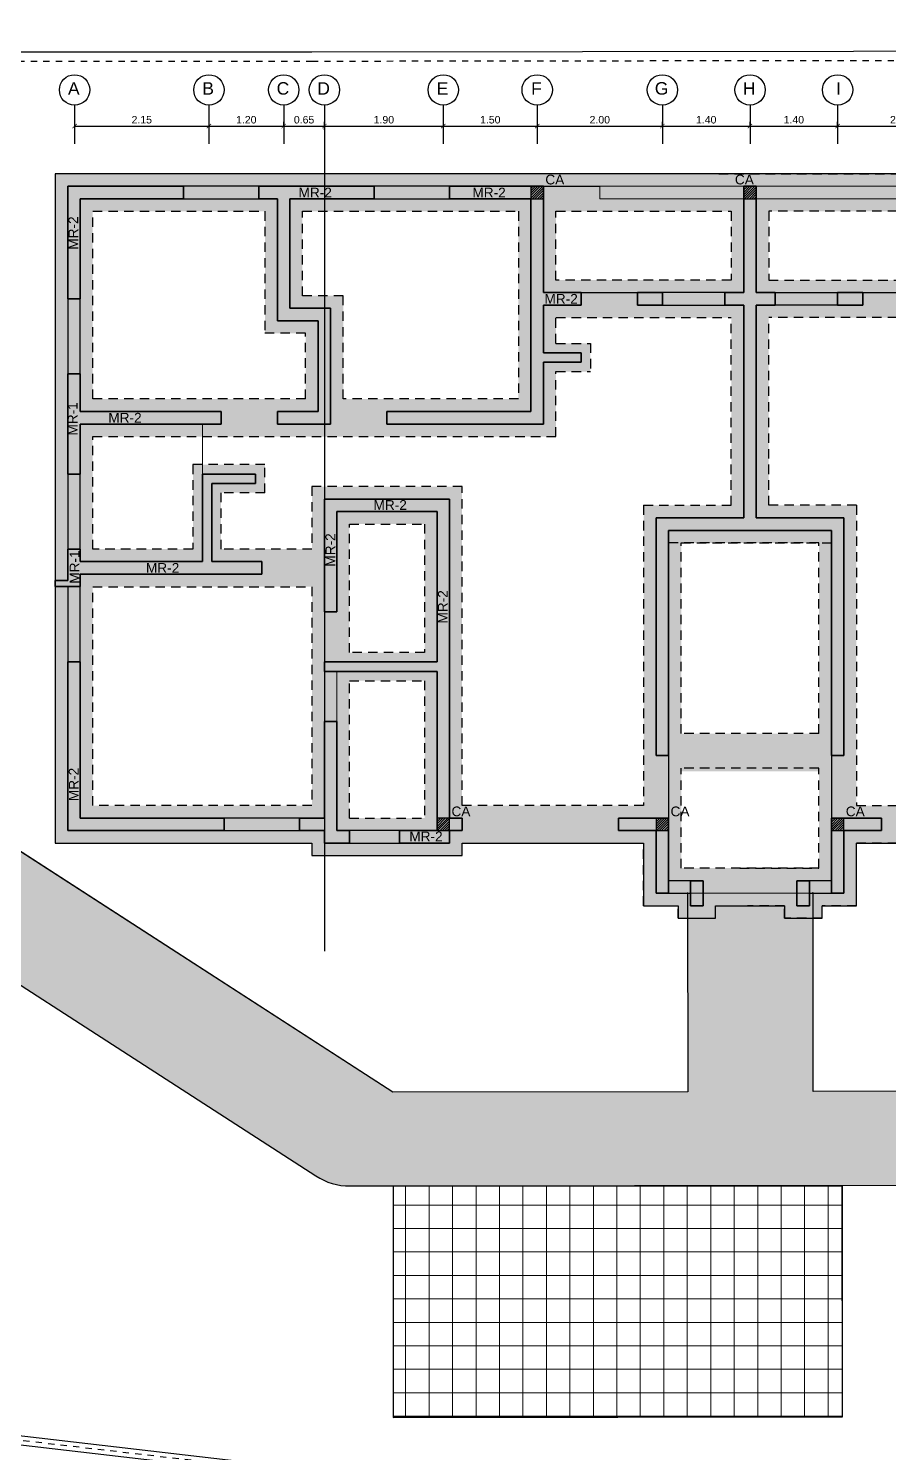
# Model space of a CAD drawing. Header units: feet. Extents: x 317 to 512, y -141 to 162.
# Drawn here: x 407.96 to 421.7, y 126.9 to 149.66 of the extents above; entities that cross this region are included whole.
import ezdxf
from ezdxf.enums import TextEntityAlignment as Align

# ---------------------------------------------------------------- set-up
doc = ezdxf.new("R2010")
doc.units = ezdxf.units.FT
doc.header["$MEASUREMENT"] = 0
doc.linetypes.add('DASHDOT', pattern=[1, 0.5, -0.25, 0, -0.25])
doc.linetypes.add('HIDDEN', pattern=[0.375, 0.25, -0.125])
for name, color, linetype in [('00-ZAP_B6', 160, 'Continuous'), ('00-ZAP_B8', 22, 'Continuous'), ('CIMIENTO', 3, 'HIDDEN'), ('columna', 9, 'Continuous'), ('DIM', 10, 'Continuous'), ('MUROS', 7, 'Continuous'), ('PERT-VENT', 8, 'Continuous'), ('PISO', 8, 'Continuous'), ('SOLAR', 7, 'DASHDOT'), ('TEXTOS', 3, 'Continuous'), ('TEXXT', 2, 'Continuous'), ('VENTANA', 8, 'Continuous')]:
    doc.layers.add(name, color=color, linetype=linetype)
for name, color, linetype, lineweight in [('A-GENM', 8, 'Continuous', 9), ('arq-pisos', 251, 'Continuous', 5), ('closet', 8, 'Continuous', 5), ('MB', 8, 'Continuous', 20)]:
    doc.layers.add(name, color=color, linetype=linetype, lineweight=lineweight)
doc.styles.add('DAMIAN', font='arial.ttf', dxfattribs={"height": 0.12})
doc.styles.get("Standard").update_dxf_attribs({"font": 'arial.ttf'})
doc.dimstyles.new('KEILY', dxfattribs={"dimtxt": 0.12, "dimasz": 0.07, "dimexe": 0.07, "dimexo": 0.25, "dimgap": 0.04, "dimtad": 1, "dimzin": 1, "dimdsep": 46, "dimtxsty": 'Standard', "dimblk": 'ARCHTICK', "dimcen": 2.5, "dimclrd": 256, "dimclre": 256, "dimclrt": 7, "dimazin": 0, "dimtfac": 1, "dimtix": 1, "dimtmove": 2, "dimatfit": 1, "dimfxl": 0.35, "dimfxlon": 1, "dimtolj": 1, "dimtzin": 1, "dimarcsym": 0})

# ---------------------------------------------------------------- blocks, each defined once
blk = doc.blocks.new('A$C012446DC')
at = {"layer": 'PISO'}
h = blk.add_hatch(dxfattribs=at)
h.set_pattern_fill('ANSI31', color=256, scale=0.008571, angle=180)
h.set_pattern_definition([(225, (206536.064322, 1154820.960068), (0.0192434059784, -0.0192434059784), [])])
h.paths.add_polyline_path([(0, 0), (0.2, 0), (0.2, 0.2), (0, 0.2)])
at = {"layer": 'columna'}
blk.add_lwpolyline([(0.2, 0.2), (0, 0.2), (0, 0), (0.2, 0)], close=True, dxfattribs=at)
blk = doc.blocks.new('_ArchTick')
at = {"color": 0, "linetype": 'ByBlock', "const_width": 0.15}
blk.add_lwpolyline([(-0.5, -0.5), (0.5, 0.5)], dxfattribs=at)
blk = doc.blocks.new('*D328')
at = {"layer": 'DEFPOINTS', "color": 0, "transparency": 16777216}
for p in [(408.7, 148.128), (410.846, 148.128), (410.846, 148.102)]:
    blk.add_point(p, dxfattribs=at)
at = {"layer": 'DIM', "lineweight": -2, "transparency": 16777216}
for p, q in [((408.7, 148.102), (408.7, 148.032)), ((408.7, 148.102), (410.846, 148.102)), ((410.846, 148.102), (410.846, 148.032))]:
    blk.add_line(p, q, dxfattribs=at)
at = {"layer": 'DIM', "lineweight": -2, "transparency": 16777216, "xscale": 0.07, "yscale": 0.07, "zscale": 0.07, "rotation": 180}
blk.add_blockref('_ArchTick', (408.7, 148.102), dxfattribs=at)
at = {"layer": 'DIM', "lineweight": -2, "transparency": 16777216, "xscale": 0.07, "yscale": 0.07, "zscale": 0.07}
blk.add_blockref('_ArchTick', (410.846, 148.102), dxfattribs=at)
at = {"layer": 'DIM', "color": 7, "transparency": 16777216, "insert": (409.773, 148.203), "char_height": 0.12, "attachment_point": 5}
blk.add_mtext('\\A1;2.15', dxfattribs=at)
blk = doc.blocks.new('*D329')
at = {"layer": 'DEFPOINTS', "color": 0, "transparency": 16777216}
for p in [(410.846, 148.128), (412.041, 148.102), (412.041, 148.102)]:
    blk.add_point(p, dxfattribs=at)
at = {"layer": 'DIM', "lineweight": -2, "transparency": 16777216}
for p, q in [((410.846, 148.102), (410.846, 148.032)), ((410.846, 148.102), (412.041, 148.102)), ((412.041, 148.102), (412.041, 148.172))]:
    blk.add_line(p, q, dxfattribs=at)
at = {"layer": 'DIM', "lineweight": -2, "transparency": 16777216, "xscale": 0.07, "yscale": 0.07, "zscale": 0.07, "rotation": 180}
blk.add_blockref('_ArchTick', (410.846, 148.102), dxfattribs=at)
at = {"layer": 'DIM', "lineweight": -2, "transparency": 16777216, "xscale": 0.07, "yscale": 0.07, "zscale": 0.07}
blk.add_blockref('_ArchTick', (412.041, 148.102), dxfattribs=at)
at = {"layer": 'DIM', "color": 7, "transparency": 16777216, "insert": (411.443, 148.203), "char_height": 0.12, "attachment_point": 5}
blk.add_mtext('\\A1;1.20', dxfattribs=at)
blk = doc.blocks.new('*D330')
at = {"layer": 'DEFPOINTS', "color": 0, "transparency": 16777216}
for p in [(412.041, 148.102), (412.691, 148.102), (412.691, 141.099)]:
    blk.add_point(p, dxfattribs=at)
at = {"layer": 'DIM', "lineweight": -2, "transparency": 16777216}
for p, q in [((412.041, 148.102), (412.041, 148.172)), ((412.041, 148.102), (412.691, 148.102)), ((412.691, 148.042), (412.691, 148.172))]:
    blk.add_line(p, q, dxfattribs=at)
at = {"layer": 'DIM', "lineweight": -2, "transparency": 16777216, "xscale": 0.07, "yscale": 0.07, "zscale": 0.07, "rotation": 180}
blk.add_blockref('_ArchTick', (412.041, 148.102), dxfattribs=at)
at = {"layer": 'DIM', "lineweight": -2, "transparency": 16777216, "xscale": 0.07, "yscale": 0.07, "zscale": 0.07}
blk.add_blockref('_ArchTick', (412.691, 148.102), dxfattribs=at)
at = {"layer": 'DIM', "color": 7, "transparency": 16777216, "insert": (412.366, 148.203), "char_height": 0.12, "attachment_point": 5}
blk.add_mtext('\\A1;0.65', dxfattribs=at)
blk = doc.blocks.new('*D331')
at = {"layer": 'DEFPOINTS', "color": 0, "transparency": 16777216}
for p in [(414.591, 155.131), (412.691, 148.102), (414.591, 148.102)]:
    blk.add_point(p, dxfattribs=at)
at = {"layer": 'DIM', "lineweight": -2, "transparency": 16777216}
for p, q in [((412.691, 148.102), (412.691, 148.172)), ((412.691, 148.102), (414.591, 148.102)), ((414.591, 148.162), (414.591, 148.032))]:
    blk.add_line(p, q, dxfattribs=at)
at = {"layer": 'DIM', "lineweight": -2, "transparency": 16777216, "xscale": 0.07, "yscale": 0.07, "zscale": 0.07, "rotation": 180}
blk.add_blockref('_ArchTick', (412.691, 148.102), dxfattribs=at)
at = {"layer": 'DIM', "lineweight": -2, "transparency": 16777216, "xscale": 0.07, "yscale": 0.07, "zscale": 0.07}
blk.add_blockref('_ArchTick', (414.591, 148.102), dxfattribs=at)
at = {"layer": 'DIM', "color": 7, "transparency": 16777216, "insert": (413.641, 148.203), "char_height": 0.12, "attachment_point": 5}
blk.add_mtext('\\A1;1.90', dxfattribs=at)
blk = doc.blocks.new('*D332')
at = {"layer": 'DEFPOINTS', "color": 0, "transparency": 16777216}
for p in [(414.591, 148.128), (416.091, 148.128), (416.091, 148.102)]:
    blk.add_point(p, dxfattribs=at)
at = {"layer": 'DIM', "lineweight": -2, "transparency": 16777216}
for p, q in [((414.591, 148.102), (414.591, 148.032)), ((414.591, 148.102), (416.091, 148.102)), ((416.091, 148.102), (416.091, 148.032))]:
    blk.add_line(p, q, dxfattribs=at)
at = {"layer": 'DIM', "lineweight": -2, "transparency": 16777216, "xscale": 0.07, "yscale": 0.07, "zscale": 0.07, "rotation": 180}
blk.add_blockref('_ArchTick', (414.591, 148.102), dxfattribs=at)
at = {"layer": 'DIM', "lineweight": -2, "transparency": 16777216, "xscale": 0.07, "yscale": 0.07, "zscale": 0.07}
blk.add_blockref('_ArchTick', (416.091, 148.102), dxfattribs=at)
at = {"layer": 'DIM', "color": 7, "transparency": 16777216, "insert": (415.341, 148.203), "char_height": 0.12, "attachment_point": 5}
blk.add_mtext('\\A1;1.50', dxfattribs=at)
blk = doc.blocks.new('*D333')
at = {"layer": 'DEFPOINTS', "color": 0, "transparency": 16777216}
for p in [(416.091, 148.128), (418.091, 148.102), (418.091, 148.102)]:
    blk.add_point(p, dxfattribs=at)
at = {"layer": 'DIM', "lineweight": -2, "transparency": 16777216}
for p, q in [((416.091, 148.102), (416.091, 148.032)), ((416.091, 148.102), (418.091, 148.102)), ((418.091, 148.102), (418.091, 148.172))]:
    blk.add_line(p, q, dxfattribs=at)
at = {"layer": 'DIM', "lineweight": -2, "transparency": 16777216, "xscale": 0.07, "yscale": 0.07, "zscale": 0.07, "rotation": 180}
blk.add_blockref('_ArchTick', (416.091, 148.102), dxfattribs=at)
at = {"layer": 'DIM', "lineweight": -2, "transparency": 16777216, "xscale": 0.07, "yscale": 0.07, "zscale": 0.07}
blk.add_blockref('_ArchTick', (418.091, 148.102), dxfattribs=at)
at = {"layer": 'DIM', "color": 7, "transparency": 16777216, "insert": (417.091, 148.203), "char_height": 0.12, "attachment_point": 5}
blk.add_mtext('\\A1;2.00', dxfattribs=at)
blk = doc.blocks.new('*D334')
at = {"layer": 'DEFPOINTS', "color": 0, "transparency": 16777216}
for p in [(418.091, 148.102), (419.491, 148.102), (419.491, 148.102)]:
    blk.add_point(p, dxfattribs=at)
at = {"layer": 'DIM', "lineweight": -2, "transparency": 16777216}
for p, q in [((418.091, 148.102), (418.091, 148.172)), ((418.091, 148.102), (419.491, 148.102)), ((419.491, 148.102), (419.491, 148.172))]:
    blk.add_line(p, q, dxfattribs=at)
at = {"layer": 'DIM', "lineweight": -2, "transparency": 16777216, "xscale": 0.07, "yscale": 0.07, "zscale": 0.07, "rotation": 180}
blk.add_blockref('_ArchTick', (418.091, 148.102), dxfattribs=at)
at = {"layer": 'DIM', "lineweight": -2, "transparency": 16777216, "xscale": 0.07, "yscale": 0.07, "zscale": 0.07}
blk.add_blockref('_ArchTick', (419.491, 148.102), dxfattribs=at)
at = {"layer": 'DIM', "color": 7, "transparency": 16777216, "insert": (418.791, 148.203), "char_height": 0.12, "attachment_point": 5}
blk.add_mtext('\\A1;1.40', dxfattribs=at)
blk = doc.blocks.new('*D335')
at = {"layer": 'DEFPOINTS', "color": 0, "transparency": 16777216}
for p in [(419.491, 148.102), (420.891, 148.102), (420.891, 148.102)]:
    blk.add_point(p, dxfattribs=at)
at = {"layer": 'DIM', "lineweight": -2, "transparency": 16777216}
for p, q in [((419.491, 148.102), (419.491, 148.172)), ((419.491, 148.102), (420.891, 148.102)), ((420.891, 148.102), (420.891, 148.172))]:
    blk.add_line(p, q, dxfattribs=at)
at = {"layer": 'DIM', "lineweight": -2, "transparency": 16777216, "xscale": 0.07, "yscale": 0.07, "zscale": 0.07, "rotation": 180}
blk.add_blockref('_ArchTick', (419.491, 148.102), dxfattribs=at)
at = {"layer": 'DIM', "lineweight": -2, "transparency": 16777216, "xscale": 0.07, "yscale": 0.07, "zscale": 0.07}
blk.add_blockref('_ArchTick', (420.891, 148.102), dxfattribs=at)
at = {"layer": 'DIM', "color": 7, "transparency": 16777216, "insert": (420.191, 148.203), "char_height": 0.12, "attachment_point": 5}
blk.add_mtext('\\A1;1.40', dxfattribs=at)
blk = doc.blocks.new('*D336')
at = {"layer": 'DEFPOINTS', "color": 0, "transparency": 16777216}
for p in [(420.891, 148.102), (422.891, 148.128), (422.891, 148.102)]:
    blk.add_point(p, dxfattribs=at)
at = {"layer": 'DIM', "lineweight": -2, "transparency": 16777216}
for p, q in [((420.891, 148.102), (420.891, 148.172)), ((420.891, 148.102), (422.891, 148.102)), ((422.891, 148.102), (422.891, 148.032))]:
    blk.add_line(p, q, dxfattribs=at)
at = {"layer": 'DIM', "lineweight": -2, "transparency": 16777216, "xscale": 0.07, "yscale": 0.07, "zscale": 0.07, "rotation": 180}
blk.add_blockref('_ArchTick', (420.891, 148.102), dxfattribs=at)
at = {"layer": 'DIM', "lineweight": -2, "transparency": 16777216, "xscale": 0.07, "yscale": 0.07, "zscale": 0.07}
blk.add_blockref('_ArchTick', (422.891, 148.102), dxfattribs=at)
at = {"layer": 'DIM', "color": 7, "transparency": 16777216, "insert": (421.891, 148.203), "char_height": 0.12, "attachment_point": 5}
blk.add_mtext('\\A1;2.00', dxfattribs=at)

msp = doc.modelspace()

# ---------------------------------------------------------------- hatches: boundary and pattern name
at = {"layer": 'arq-pisos'}
h = msp.add_hatch(dxfattribs=at)
h.set_pattern_fill('AR-HBONE', color=256, scale=0.06, angle=90)
h.set_pattern_definition([(135, (190.11292, 445.85432), (-0.33941125, 5e-17), [0.72, -0.24]), (225, (189.94322, 446.02402), (-0.33941125, 5e-17), [0.72, -0.24])])
edge = h.paths.add_edge_path()
edge.add_line((436.89042, 145.51566), (437.15235, 146.3243))
edge.add_line((437.15235, 146.3243), (435.6094, 146.82393))
edge.add_line((435.6094, 146.82393), (431.25436, 133.37497))
edge.add_arc((430.30299, 133.68304), 1, 270.073679, 342.057013, ccw=False)
edge.add_line((430.30428, 132.68304), (420.49869, 132.67043))
edge.add_line((420.49869, 132.67043), (420.49869, 135.83985))
edge.add_line((420.49869, 135.83985), (418.49461, 135.83728))
edge.add_line((418.49461, 135.83728), (418.49869, 132.66642))
edge.add_line((418.49869, 132.66642), (413.78545, 132.66036))
edge.add_line((413.78545, 132.66036), (404.22432, 138.83826))
edge.add_line((404.22432, 138.83826), (403.99295, 136.85169))
edge.add_line((403.99295, 136.85169), (412.55467, 131.31955))
edge.add_arc((413.09739, 132.15947), 1, 237.131581, 270.073679)
edge.add_line((413.09867, 131.15947), (413.78738, 131.15892))
edge.add_line((413.78738, 131.15892), (420.96403, 131.16814))
edge.add_line((420.96403, 131.16814), (420.96403, 131.16959))
edge.add_line((420.96403, 131.16959), (429.46012, 131.18051))
edge.add_line((429.46012, 131.18051), (429.64726, 130.03659))
edge.add_arc((430.63414, 130.19804), 1, 189.290924, 252.057013)
edge.add_line((430.32607, 129.24668), (449.36412, 123.08178))
edge.add_line((449.36412, 123.08178), (449.67219, 124.03314))
edge.add_line((449.67219, 124.03314), (431.21064, 130.01136))
edge.add_line((431.21064, 130.01136), (436.2938, 145.70886))
edge.add_line((436.2938, 145.70886), (436.89042, 145.51566))
h.paths.add_polyline_path([(439.90701, 145.43228), (439.64508, 144.62365), (440.8629, 144.22929), (442.39305, 148.98941), (442.02526, 149.10851), (441.53883, 149.11057), (440.3059, 145.30311)])
h = msp.add_hatch(dxfattribs=at)
h.set_pattern_fill('NET', color=256, scale=3, angle=90)
h.set_pattern_definition([(90, (190.11292, 445.8543), (-0.375, 2e-17), []), (180, (190.11292, 445.8543), (-5e-17, -0.375), [])])
h.paths.add_polyline_path([(420.96879, 127.46815), (420.96879, 131.15892), (413.78738, 131.15892), (413.78738, 127.46815)])

# ---------------------------------------------------------------- linework, layer by layer
msp.add_lwpolyline([(408.39094, 147.33985), (408.39094, 136.63985), (412.49094, 136.63985), (412.49094, 136.43985), (414.89094, 136.43985), (414.89094, 136.63985), (417.79094, 136.63985), (417.79094, 135.63985), (418.34094, 135.63985), (418.34094, 135.43985), (418.94094, 135.43985), (418.94094, 135.63985), (420.04094, 135.63985), (420.04094, 135.43985), (420.64094, 135.43985), (420.64094, 135.63985), (421.19094, 135.63985), (421.19094, 136.63985), (424.09094, 136.63985), (424.09094, 136.43985), (426.49094, 136.43985), (426.49094, 136.63985), (430.59094, 136.63985), (430.59094, 147.33985)], close=True)
at = {"layer": '00-ZAP_B6', "const_width": 0.45}
for points in [[(416.39094, 144.40408), (416.94094, 144.40408)], [(410.59094, 142.46485), (411.74094, 142.46485)], [(410.81594, 142.23985), (410.81594, 141.33942)], [(413.09094, 139.46065), (414.29094, 139.46065)]]:
    msp.add_lwpolyline(points, dxfattribs=at)
at = {"layer": '00-ZAP_B8', "const_width": 0.6}
for points in [[(408.69094, 147.33985), (408.69094, 136.63985)], [(408.99094, 147.03985), (429.99094, 147.03985)], [(412.04094, 146.73985), (412.04094, 144.78985)], [(416.09094, 146.73985), (416.09094, 143.73985)], [(419.49094, 146.73985), (419.49094, 145.63985)], [(416.39094, 145.33985), (422.59094, 145.33985)], [(412.34094, 145.08985), (412.99094, 145.08985)], [(419.49094, 145.03985), (419.49094, 142.03985)], [(412.69094, 144.78985), (412.69094, 143.73985)], [(408.99094, 143.43985), (416.39094, 143.43985)], [(412.79094, 142.33985), (412.79094, 136.43985)], [(414.59094, 142.33985), (414.59094, 136.43985)], [(413.09094, 142.03985), (414.29094, 142.03985)], [(418.09094, 142.03985), (418.09094, 135.63985)], [(420.89094, 142.03985), (420.89094, 135.63985)], [(418.39094, 141.73985), (420.59094, 141.73985)], [(408.99094, 141.03942), (412.49094, 141.03942)], [(418.39094, 138.08985), (420.59094, 138.08985)], [(408.99094, 136.93985), (412.49094, 136.93985)], [(413.09094, 136.73985), (414.29094, 136.73985)], [(414.89094, 136.93985), (417.79094, 136.93985)], [(421.19094, 136.93985), (424.09094, 136.93985)], [(418.39094, 135.93985), (420.59094, 135.93985)], [(418.64094, 135.63985), (418.64094, 135.43985)], [(420.34094, 135.63985), (420.34094, 135.43985)]]:
    msp.add_lwpolyline(points, dxfattribs=at)
at = {"layer": 'A-GENM', "extrusion": (7.74729e-15, 7.31823e-14, -1)}
for p, q in [((404.22432, 138.83826), (413.78545, 132.66036)), ((403.99295, 136.85169), (412.55467, 131.31955))]:
    msp.add_line(p, q, dxfattribs=at)
at = {"layer": 'A-GENM'}
for p, q in [((418.49459, 135.85336), (418.49869, 132.66642)), ((420.49459, 135.85401), (420.49869, 132.67043)), ((413.78545, 132.66036), (418.49869, 132.66642)), ((420.49869, 132.67043), (429.46303, 132.68196)), ((413.09867, 131.15947), (429.46012, 131.18051)), ((413.78738, 131.15892), (420.96759, 131.16815)), ((413.78858, 127.45891), (420.96879, 127.46815))]:
    msp.add_line(p, q, dxfattribs=at)
at = {"layer": 'A-GENM', "extrusion": (-1.45974e-15, 5.09803e-16, -1)}
msp.add_line((413.78738, 131.15892), (413.78852, 127.65479), dxfattribs=at)
at = {"layer": 'A-GENM', "extrusion": (-2.20407e-16, 5.10204e-16, -1)}
msp.add_line((420.96759, 131.16815), (420.96879, 127.46815), dxfattribs=at)
at = {"layer": 'A-GENM'}
msp.add_arc((413.09739, 132.15947), 1, 237.131581, 270.073679, dxfattribs=at)
at = {"layer": 'CIMIENTO', "ltscale": 0.6, "extrusion": (-2.36783e-12, 8.94772e-16, -1)}
for p, q in [((415.59102, 147.33985), (408.39094, 147.33985)), ((408.39094, 147.33985), (408.39094, 136.63985)), ((418.99085, 147.33985), (415.59102, 147.33985)), ((408.99094, 146.73985), (411.74094, 146.73985)), ((408.99094, 143.73985), (408.99094, 146.73985)), ((411.74094, 146.73985), (411.74094, 144.78985)), ((412.34094, 146.73985), (415.79094, 146.73985)), ((412.34094, 145.38985), (412.34094, 146.73985)), ((415.79094, 146.73985), (415.79094, 143.73985)), ((416.39094, 145.63985), (416.39094, 146.73985)), ((416.39094, 146.73985), (419.19094, 146.73985)), ((419.19094, 146.73985), (419.19094, 145.63985)), ((419.19094, 145.63985), (416.39094, 145.63985)), ((412.99094, 145.38985), (412.34094, 145.38985)), ((412.99094, 143.73985), (412.99094, 145.38985)), ((416.39094, 144.62908), (416.39094, 145.03985)), ((416.39094, 145.03985), (419.19094, 145.03985)), ((419.19094, 142.03985), (419.19094, 145.03985)), ((412.39094, 144.78985), (411.74094, 144.78985)), ((412.39094, 143.73985), (412.39094, 144.78985)), ((416.39094, 144.62908), (416.94094, 144.62908)), ((416.39094, 143.13985), (416.39094, 144.17908)), ((416.39094, 144.17908), (416.94094, 144.17908)), ((412.39094, 143.73985), (408.99094, 143.73985)), ((415.79094, 143.73985), (412.99094, 143.73985)), ((408.99094, 143.13985), (416.39094, 143.13985)), ((408.99094, 141.33942), (408.99094, 143.13985)), ((411.74094, 142.68985), (410.59094, 142.68985)), ((410.59094, 142.68985), (410.59094, 141.33942)), ((414.89094, 142.33985), (412.49094, 142.33985)), ((412.49094, 142.33985), (412.49094, 141.33942)), ((414.89094, 137.23985), (414.89094, 142.33985)), ((411.74094, 142.23985), (411.04094, 142.23985)), ((411.04094, 141.33942), (411.04094, 142.23985)), ((417.79094, 142.03985), (419.19094, 142.03985)), ((417.79094, 142.03985), (417.79094, 137.23985)), ((413.09094, 141.73985), (414.29094, 141.73985)), ((413.09094, 139.68565), (413.09094, 141.73985)), ((414.29094, 141.73985), (414.29094, 139.68565)), ((418.39094, 141.43985), (420.79094, 141.43985)), ((418.39094, 138.38985), (418.39094, 141.43985)), ((410.59094, 141.33942), (408.99094, 141.33942)), ((412.49094, 141.33942), (411.04094, 141.33942)), ((408.99094, 137.23985), (408.99094, 140.73942)), ((408.99094, 140.73942), (412.49094, 140.73942)), ((412.49094, 140.73942), (412.49094, 137.23985)), ((414.29094, 139.68565), (413.09094, 139.68565)), ((413.09094, 137.03985), (413.09094, 139.23565)), ((413.09094, 139.23565), (414.29094, 139.23565)), ((414.29094, 139.23565), (414.29094, 137.03985)), ((418.39094, 136.23985), (418.39094, 137.83985)), ((412.49094, 137.23985), (408.99094, 137.23985)), ((413.09094, 137.03985), (414.29094, 137.03985)), ((417.79094, 137.23985), (414.89094, 137.23985)), ((408.39094, 136.63985), (412.49094, 136.63985)), ((412.49094, 136.63985), (412.49094, 136.43985)), ((414.89094, 136.43985), (414.89094, 136.63985)), ((414.89094, 136.63985), (417.79094, 136.63985)), ((417.79094, 135.63985), (417.79094, 136.63985)), ((412.49094, 136.43985), (414.89094, 136.43985)), ((418.39094, 136.23985), (418.39094, 136.4349))]:
    msp.add_line(p, q, dxfattribs=at)
at = {"layer": 'CIMIENTO', "ltscale": 0.6, "extrusion": (2.36783e-12, 8.94772e-16, -1)}
for p, q in [((418.99085, 147.33985), (422.39085, 147.33985)), ((419.79094, 146.73985), (419.79094, 145.63985)), ((422.59094, 146.73985), (419.79094, 146.73985)), ((419.79094, 145.63985), (422.59094, 145.63985)), ((419.79094, 142.03985), (419.79094, 145.03985)), ((422.59094, 145.03985), (419.79094, 145.03985)), ((421.19094, 142.03985), (419.79094, 142.03985)), ((421.19094, 142.03985), (421.19094, 137.23985)), ((420.59094, 141.43985), (418.19094, 141.43985)), ((420.59094, 138.38985), (420.59094, 141.43985)), ((420.59094, 136.23985), (420.59094, 137.83985)), ((421.19094, 137.23985), (424.09094, 137.23985)), ((424.09094, 136.63985), (421.19094, 136.63985)), ((421.19094, 135.63985), (421.19094, 136.63985)), ((420.59094, 136.23985), (420.59094, 136.4349))]:
    msp.add_line(p, q, dxfattribs=at)
at = {"layer": 'CIMIENTO', "ltscale": 0.6}
for p, q in [((416.94094, 144.62908), (416.94094, 144.17908)), ((411.74094, 142.23985), (411.74094, 142.68985)), ((420.59094, 138.38985), (418.39094, 138.38985)), ((420.59094, 137.83985), (418.39094, 137.83985)), ((420.59094, 136.23985), (418.39094, 136.23985)), ((419.32728, 136.23985), (420.59094, 136.23985)), ((417.79094, 135.63985), (418.34094, 135.63985)), ((418.34094, 135.43985), (418.34094, 135.63985)), ((418.94094, 135.43985), (418.94094, 135.63985)), ((418.94094, 135.63985), (419.53382, 135.63985)), ((420.04094, 135.63985), (419.44806, 135.63985)), ((420.04094, 135.43985), (420.04094, 135.63985)), ((420.64094, 135.43985), (420.64094, 135.63985)), ((421.19094, 135.63985), (420.64094, 135.63985)), ((418.34094, 135.43985), (418.94094, 135.43985)), ((420.64094, 135.43985), (420.04094, 135.43985))]:
    msp.add_line(p, q, dxfattribs=at)
at = {"layer": 'closet'}
for p, q in [((410.74094, 142.53985), (410.74094, 143.33985)), ((412.89094, 138.58565), (412.89094, 139.38565))]:
    msp.add_line(p, q, dxfattribs=at)
at = {"layer": 'DIM'}
msp.add_lwpolyline([(437.15235, 146.3243), (435.6094, 146.82393), (431.25436, 133.37497, -0.3248393), (430.30428, 132.68304), (420.49869, 132.67043), (420.49869, 135.83985), (418.49461, 135.83728), (418.49869, 132.66642), (413.78545, 132.66036), (404.22432, 138.83826), (403.99295, 136.85169), (412.55467, 131.31955, 0.14473515), (413.09867, 131.15947), (413.78738, 131.15892), (413.79214, 127.45892), (420.96879, 127.46815), (420.96403, 131.16959), (429.46012, 131.18051), (429.64726, 130.03659, 0.28092767), (430.32607, 129.24668), (449.36412, 123.08178), (449.67219, 124.03314)], format="xyb", dxfattribs=at)
msp.add_lwpolyline([(420.96879, 127.46815), (420.96879, 131.15892), (413.78738, 131.15892), (413.78738, 127.46815)], close=True, dxfattribs=at)
at = {"layer": 'MB', "extrusion": (-2.36783e-12, 8.94772e-16, -1)}
for p, q in [((417.09094, 146.93985), (417.09094, 147.13985)), ((419.39094, 147.13985), (417.09094, 147.13985)), ((417.09094, 146.93985), (419.39094, 146.93985))]:
    msp.add_line(p, q, dxfattribs=at)
at = {"layer": 'MB', "extrusion": (-2.36659e-12, 8.94772e-16, -1)}
for p, q in [((419.59094, 147.13985), (421.89094, 147.13985)), ((421.89094, 146.93985), (419.59094, 146.93985))]:
    msp.add_line(p, q, dxfattribs=at)
at = {"layer": 'MUROS', "lineweight": 35, "extrusion": (-2.36783e-12, 8.94772e-16, -1)}
for p, q in [((410.44094, 147.13985), (408.59094, 147.13985)), ((408.59094, 147.13985), (408.59094, 145.33985)), ((410.44094, 146.93985), (410.44094, 147.13985)), ((413.48773, 147.13985), (411.64094, 147.13985)), ((411.64094, 147.13985), (411.64094, 146.93985)), ((413.48773, 146.93985), (413.48773, 147.13985)), ((416.19094, 147.13985), (414.69094, 147.13985)), ((414.69094, 147.13985), (414.69094, 146.93985)), ((416.19094, 145.43985), (416.19094, 147.13985)), ((419.39094, 145.43985), (419.39094, 147.13985)), ((419.39094, 147.13985), (419.39094, 145.43985)), ((419.59094, 145.43985), (419.59094, 147.13985)), ((408.79094, 146.93985), (410.44094, 146.93985)), ((408.79094, 145.33985), (408.79094, 146.93985)), ((411.64094, 146.93985), (411.94094, 146.93985)), ((411.94094, 146.93985), (411.94094, 144.98985)), ((412.14094, 146.93985), (413.48773, 146.93985)), ((412.14094, 145.18985), (412.14094, 146.93985)), ((414.69094, 146.93985), (415.99094, 146.93985)), ((415.99094, 146.93985), (415.99094, 143.53985)), ((408.79094, 145.33985), (408.59094, 145.33985)), ((416.79094, 145.43985), (416.19094, 145.43985)), ((416.19094, 144.47908), (416.19094, 145.23985)), ((416.19094, 145.23985), (416.79094, 145.23985)), ((416.79094, 145.23985), (416.79094, 145.43985)), ((417.69094, 145.23985), (417.69094, 145.43985)), ((418.09094, 145.43985), (417.69094, 145.43985)), ((417.69094, 145.43985), (417.69094, 145.23985)), ((417.69094, 145.23985), (418.09094, 145.23985)), ((418.09094, 145.23985), (418.09094, 145.43985)), ((418.09094, 145.23985), (418.09094, 145.43985)), ((419.39094, 145.43985), (419.09094, 145.43985)), ((419.09094, 145.43985), (419.09094, 145.23985)), ((419.09094, 145.23985), (419.09094, 145.43985)), ((419.09094, 145.23985), (419.09094, 145.43985)), ((419.09094, 145.23985), (419.39094, 145.23985)), ((419.39094, 141.83985), (419.39094, 145.23985)), ((419.59094, 141.83985), (419.59094, 145.23985)), ((412.79094, 145.18985), (412.14094, 145.18985)), ((412.79094, 143.33985), (412.79094, 145.18985)), ((412.59094, 144.98985), (411.94094, 144.98985)), ((412.59094, 143.53985), (412.59094, 144.98985)), ((416.19094, 144.47908), (416.79094, 144.47908)), ((416.19094, 143.33985), (416.19094, 144.32908)), ((416.19094, 144.32908), (416.79094, 144.32908)), ((408.79094, 144.13985), (408.59094, 144.13985)), ((408.59094, 144.13985), (408.59094, 142.53985)), ((408.59094, 144.13985), (408.79094, 144.13985)), ((408.79094, 144.13985), (408.59094, 144.13985)), ((408.79094, 143.53985), (408.79094, 144.13985)), ((411.04094, 143.53985), (408.79094, 143.53985)), ((411.04094, 143.33985), (411.04094, 143.53985)), ((411.94094, 143.53985), (412.59094, 143.53985)), ((411.94094, 143.53985), (411.94094, 143.33985)), ((415.99094, 143.53985), (413.69094, 143.53985)), ((413.69094, 143.53985), (413.69094, 143.33985)), ((408.79094, 143.33985), (411.04094, 143.33985)), ((408.79094, 142.53985), (408.79094, 143.33985)), ((411.94094, 143.33985), (412.79094, 143.33985)), ((413.69094, 143.33985), (416.19094, 143.33985)), ((408.59094, 142.53985), (408.79094, 142.53985)), ((408.59094, 142.53985), (408.79094, 142.53985)), ((411.59094, 142.53985), (410.74094, 142.53985)), ((410.74094, 142.53985), (410.74094, 141.13942)), ((411.59094, 142.38985), (410.89094, 142.38985)), ((410.89094, 141.13942), (410.89094, 142.38985)), ((414.69094, 142.13985), (412.69094, 142.13985)), ((412.69094, 142.13985), (412.69094, 140.33861)), ((414.69094, 137.03985), (414.69094, 142.13985)), ((412.89094, 141.93985), (414.49094, 141.93985)), ((412.89094, 140.33861), (412.89094, 141.93985)), ((414.49094, 141.93985), (414.49094, 139.53565)), ((417.99094, 141.83985), (419.39094, 141.83985)), ((417.99094, 141.83985), (417.99094, 138.03985)), ((419.59094, 141.83985), (420.99094, 141.83985)), ((420.99094, 141.83985), (420.99094, 138.03985)), ((418.19094, 141.63985), (420.79094, 141.63985)), ((418.19094, 138.03985), (418.19094, 141.63985)), ((420.79094, 138.03985), (420.79094, 141.63985)), ((410.89094, 141.13985), (410.89094, 141.43985)), ((408.79094, 141.33985), (408.59094, 141.33985)), ((408.59094, 140.83985), (408.59094, 141.33985)), ((408.79014, 141.13942), (408.79014, 141.33653)), ((410.74094, 141.13942), (408.79014, 141.13942)), ((411.69094, 141.13942), (410.89094, 141.13942)), ((411.69094, 140.93942), (411.69094, 141.13942)), ((408.79094, 140.93942), (411.69094, 140.93942)), ((408.39094, 140.73985), (408.39094, 140.83985)), ((412.89094, 140.33861), (412.69094, 140.33861)), ((408.59094, 139.53985), (408.59094, 136.83985)), ((408.79094, 137.03985), (408.79094, 139.53985)), ((412.69094, 139.53565), (412.69094, 139.38565)), ((414.49094, 139.53565), (412.69094, 139.53565)), ((412.69094, 139.38565), (414.49094, 139.38565)), ((414.49094, 139.38565), (414.49094, 136.83985)), ((412.89094, 138.58565), (412.69094, 138.58565)), ((412.69094, 138.58565), (412.69094, 137.03985)), ((412.89094, 136.83985), (412.89094, 138.58565)), ((417.99094, 138.03985), (418.19094, 138.03985)), ((411.09094, 137.03985), (408.79094, 137.03985)), ((411.09094, 136.83985), (411.09094, 137.03985)), ((412.69094, 137.03985), (412.29094, 137.03985)), ((412.29094, 137.03985), (412.29094, 136.83985)), ((412.29094, 137.03985), (412.29094, 136.83985)), ((414.89094, 137.03985), (414.69094, 137.03985)), ((418.19094, 137.03985), (417.39094, 137.03985)), ((417.39094, 137.03985), (417.39094, 136.83985)), ((417.39094, 137.03985), (417.39094, 136.83985)), ((418.19094, 135.83985), (418.19094, 137.03985)), ((420.79094, 135.83985), (420.79094, 137.03985)), ((408.59094, 136.83985), (411.09094, 136.83985)), ((412.69094, 136.83985), (412.29094, 136.83985)), ((412.69094, 136.83985), (412.69094, 136.63985)), ((412.89094, 136.83985), (413.09094, 136.83985)), ((413.89094, 136.83985), (414.49094, 136.83985)), ((414.89094, 136.83985), (414.69094, 136.83985)), ((414.69094, 136.63985), (414.69094, 136.83985)), ((417.39094, 136.83985), (417.99094, 136.83985)), ((417.99094, 135.83985), (417.99094, 136.83985)), ((420.99094, 135.83985), (420.99094, 136.83985)), ((412.69094, 136.63985), (413.09094, 136.63985)), ((413.89094, 136.63985), (414.69094, 136.63985)), ((417.99094, 135.83985), (418.19094, 135.83985)), ((420.99094, 135.83985), (420.79094, 135.83985))]:
    msp.add_line(p, q, dxfattribs=at)
at = {"layer": 'MUROS', "lineweight": 35}
for p, q in [((419.39094, 147.13985), (419.59094, 147.13985)), ((416.79094, 144.47908), (416.79094, 144.32908)), ((411.59094, 142.38985), (411.59094, 142.53985)), ((408.79094, 140.73985), (408.79094, 140.93942)), ((408.39094, 140.83985), (408.59094, 140.83985)), ((408.39094, 140.73985), (408.79094, 140.73985)), ((408.59094, 139.53985), (408.79094, 139.53985)), ((420.99094, 138.03985), (420.79094, 138.03985)), ((414.89094, 137.03985), (414.89094, 136.83985)), ((413.09094, 136.83985), (413.09094, 136.63985)), ((413.89094, 136.83985), (413.89094, 136.63985)), ((418.54094, 135.63985), (418.54094, 136.03985)), ((418.54094, 136.03985), (418.74094, 136.03985)), ((418.74094, 135.63985), (418.74094, 136.03985)), ((420.24094, 135.63985), (420.24094, 136.03985)), ((420.44094, 136.03985), (420.24094, 136.03985)), ((420.44094, 135.63985), (420.44094, 136.03985)), ((418.54094, 135.63985), (418.74094, 135.63985)), ((420.44094, 135.63985), (420.24094, 135.63985))]:
    msp.add_line(p, q, dxfattribs=at)
at = {"layer": 'MUROS', "lineweight": 35, "extrusion": (-2.36659e-12, 8.94772e-16, -1)}
for p, q in [((419.59094, 145.43985), (419.89094, 145.43985)), ((419.89094, 145.23985), (419.59094, 145.23985)), ((419.89094, 145.43985), (419.89094, 145.23985)), ((419.89094, 145.23985), (419.89094, 145.43985)), ((419.89094, 145.23985), (419.89094, 145.43985)), ((420.89094, 145.43985), (421.29094, 145.43985)), ((420.89094, 145.23985), (420.89094, 145.43985)), ((420.89094, 145.23985), (420.89094, 145.43985)), ((421.29094, 145.23985), (420.89094, 145.23985)), ((421.29094, 145.23985), (421.29094, 145.43985)), ((421.29094, 145.43985), (421.29094, 145.23985)), ((420.79094, 137.03985), (421.59094, 137.03985)), ((421.59094, 137.03985), (421.59094, 136.83985)), ((421.59094, 137.03985), (421.59094, 136.83985)), ((421.59094, 136.83985), (420.99094, 136.83985))]:
    msp.add_line(p, q, dxfattribs=at)
at = {"layer": 'PERT-VENT', "extrusion": (-2.36783e-12, 8.94772e-16, -1)}
for p, q in [((411.64094, 147.13985), (410.44094, 147.13985)), ((414.69094, 147.13985), (413.49094, 147.13985)), ((410.44094, 146.93985), (411.64094, 146.93985)), ((413.49094, 146.93985), (414.69094, 146.93985)), ((419.09094, 145.43985), (418.09094, 145.43985)), ((418.09094, 145.23985), (419.09094, 145.23985)), ((412.29094, 137.03985), (411.09094, 137.03985)), ((411.09094, 136.83985), (412.29094, 136.83985)), ((413.89094, 136.83985), (413.09094, 136.83985)), ((413.09094, 136.63985), (413.89094, 136.63985))]:
    msp.add_line(p, q, dxfattribs=at)
at = {"layer": 'PERT-VENT', "extrusion": (-8.94772e-16, -2.36783e-12, -1)}
for p, q in [((408.59094, 145.33985), (408.59094, 144.13985)), ((408.79094, 144.13985), (408.79094, 145.33985)), ((408.59094, 142.53985), (408.59094, 141.33985)), ((408.79094, 141.33985), (408.79094, 142.53985)), ((408.59094, 140.73985), (408.59094, 139.53985)), ((408.79094, 139.53985), (408.79094, 140.73985))]:
    msp.add_line(p, q, dxfattribs=at)
at = {"layer": 'PERT-VENT', "extrusion": (-2.36659e-12, 8.94772e-16, -1)}
for p, q in [((419.89094, 145.43985), (420.89094, 145.43985)), ((420.89094, 145.23985), (419.89094, 145.23985))]:
    msp.add_line(p, q, dxfattribs=at)
at = {"layer": 'PISO'}
for p, q in [((416.19094, 147.13985), (417.09094, 147.13985)), ((416.79094, 145.43985), (417.69094, 145.43985)), ((421.29094, 145.43985), (422.19094, 145.43985)), ((418.19094, 138.03985), (418.19094, 137.03985)), ((420.79094, 138.03985), (420.79094, 137.03985)), ((418.54094, 136.03985), (418.19094, 136.03985)), ((420.79094, 136.03985), (420.44094, 136.03985)), ((418.19094, 135.83985), (418.54094, 135.83985)), ((420.44094, 135.83985), (420.79094, 135.83985))]:
    msp.add_line(p, q, dxfattribs=at)
at = {"layer": 'SOLAR', "linetype": 'Continuous', "ltscale": 0.15}
msp.add_lwpolyline([(389.1448, 129.34395), (420.30491, 125.71491), (447.42413, 122.58048), (451.73722, 122.10992), (451.69003, 121.96418), (447.40738, 122.43141), (420.28768, 125.56591), (388.98001, 129.21213), (391.10533, 149.28833), (398.80027, 149.28927), (412.49018, 149.29094), (425.47055, 149.30764), (435.95994, 149.25705), (438.06979, 149.27326), (450.83056, 149.22657), (460.50849, 149.19679), (460.45996, 149.04694)], dxfattribs=at)
at = {"layer": 'SOLAR', "ltscale": 0.03}
msp.add_lwpolyline([(451.70033, 122.0385), (447.41575, 122.50595), (420.29629, 125.64041), (389.1369, 129.26937), (391.24029, 149.13834), (398.80029, 149.13927), (412.49029, 149.14094), (425.47028, 149.15763), (435.96016, 149.10704), (438.0701, 149.12326), (450.83001, 149.07657), (460.45996, 149.04694), (451.71692, 122.04724)], dxfattribs=at)
at = {"layer": 'VENTANA'}
for p, q in [((408.69968, 148.43717), (408.69968, 147.81924)), ((410.84594, 148.43717), (410.84594, 147.81924)), ((412.04094, 148.43717), (412.04094, 147.81924)), ((412.69094, 148.43717), (412.69094, 134.91265)), ((414.59094, 148.43717), (414.59094, 147.81924)), ((416.09094, 148.43717), (416.09094, 147.81924)), ((418.09094, 148.43717), (418.09094, 147.81924)), ((419.49094, 148.43717), (419.49094, 147.81924)), ((420.89094, 148.43717), (420.89094, 147.81924))]:
    msp.add_line(p, q, dxfattribs=at)
for centre in [(408.69968, 148.68006), (410.84594, 148.68006), (412.04094, 148.68006), (412.69094, 148.68006), (414.59094, 148.68006), (416.09094, 148.68006), (418.09094, 148.68006), (419.49094, 148.68006), (420.89094, 148.68006)]:
    msp.add_circle(centre, 0.24289, dxfattribs=at)

# ---------------------------------------------------------------- block references
for p in [(415.99093, 146.93985), (419.39093, 146.93985), (414.49093, 136.83985), (417.99093, 136.83985), (420.79093, 136.83985)]:
    msp.add_blockref('A$C012446DC', p)

# ---------------------------------------------------------------- texts
at = {"layer": 'TEXTOS', "linetype": 'Continuous', "ltscale": 0.9}
for s, p in [('CA', (416.22096, 147.16938)), ('CA', (419.24959, 147.16938)), ('MR-2', (412.27801, 146.96118)), ('MR-2', (415.05534, 146.96101)), ('MR-2', (416.20654, 145.26267)), ('MR-2', (409.2388, 143.36191)), ('MR-2', (413.47564, 141.96706)), ('MR-2', (409.83973, 140.96116)), ('CA', (414.72096, 137.06938)), ('CA', (418.22096, 137.06938)), ('CA', (421.02096, 137.06938)), ('MR-2', (414.04754, 136.66933))]:
    msp.add_text(s, height=0.156, dxfattribs=at).set_placement(p)
for s, p in [('MR-2', (408.75754, 146.12629)), ('MR-1', (408.74683, 143.15524)), ('MR-2', (412.86441, 141.06001)), ('MR-1', (408.77757, 140.78725)), ('MR-2', (414.66081, 140.1504)), ('MR-2', (408.76383, 137.31138))]:
    msp.add_text(s, height=0.156, rotation=90, dxfattribs=at).set_placement(p)
at = {"layer": 'TEXXT', "style": 'DAMIAN'}
for s, p in [('A', (408.68705, 148.60443)), ('B', (410.83331, 148.60443)), ('C', (412.02831, 148.60443)), ('D', (412.67831, 148.60443)), ('E', (414.57831, 148.60443)), ('F', (416.07831, 148.60443)), ('G', (418.07831, 148.60443)), ('H', (419.47831, 148.60443)), ('I', (420.90357, 148.60443))]:
    msp.add_text(s, height=0.19968, dxfattribs=at).set_placement(p, align=Align.CENTER)

# ---------------------------------------------------------------- dimensions: what is measured, and where the dimension line sits
at = {"layer": 'DIM'}
for base, p1, p2, picture, middle in [((414.59094, 148.10189), (412.69094, 148.10189), (414.59094, 155.13115), '*D331', (413.64094, 148.20316)), ((410.84594, 148.10189), (408.69968, 148.12821), (410.84594, 148.12821), '*D328', (409.77281, 148.20316)), ((412.0409392719, 148.1018889698), (410.8459392719, 148.1282050032), (412.0409392719, 148.1018889698), '*D329', (411.4434392719, 148.2031577284)), ((412.69094, 148.10189), (412.04094, 148.10189), (412.69094, 141.09894), '*D330', (412.36594, 148.20316)), ((416.09094, 148.10189), (414.59094, 148.12821), (416.09094, 148.12821), '*D332', (415.34094, 148.20316)), ((418.09094, 148.10189), (416.09094, 148.12821), (418.09094, 148.10189), '*D333', (417.09094, 148.20316)), ((419.49094, 148.10189), (418.09094, 148.10189), (419.49094, 148.10189), '*D334', (418.79094, 148.20316)), ((420.89094, 148.10189), (419.49094, 148.10189), (420.89094, 148.10189), '*D335', (420.19094, 148.20316)), ((422.89094, 148.10189), (420.89094, 148.10189), (422.89094, 148.12821), '*D336', (421.89094, 148.20316))]:
    dim = msp.add_linear_dim(base=base, p1=p1, p2=p2, dimstyle='KEILY', override={"dimfxl": 0.06}, dxfattribs=at)
    dim.commit()
    dim.dimension.update_dxf_attribs({"geometry": picture, "text_midpoint": middle})

doc.saveas('drawing.dxf')
